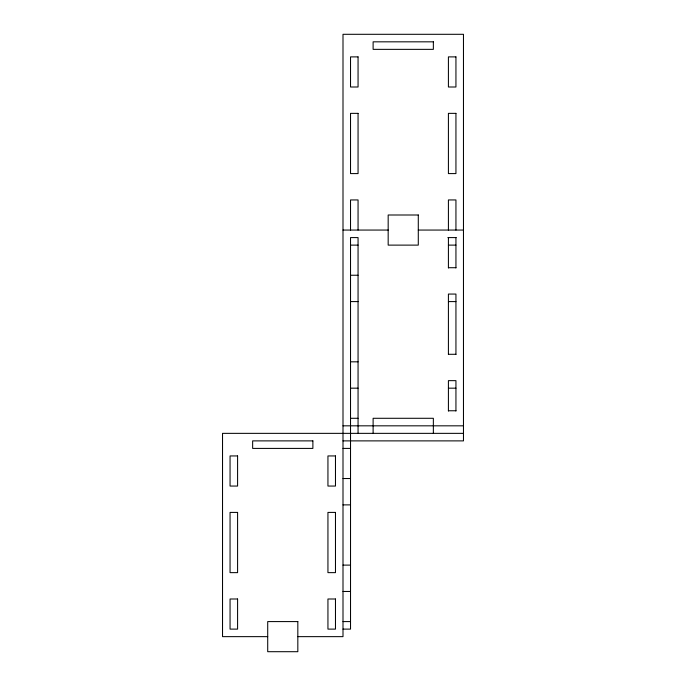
<?xml version="1.0" encoding="UTF-8"?>
<svg xmlns="http://www.w3.org/2000/svg" width="686" height="686" viewBox="0 0 686 686"><rect width="100%" height="100%" fill="white"/><g stroke="black" fill="none" stroke-linecap="round" stroke-linejoin="round"><path stroke-width="1.03" d="M343 230.059L388.173 230.059M418.289 230.059L463.47 230.059M447.889 237.588L456.199 237.588M350.529 245.116L358.058 245.116M448.412 245.116L455.941 245.116M448.412 267.712L455.941 267.712M350.529 275.24L358.058 275.24M350.529 301.591L358.058 301.591M448.412 301.591L455.941 301.591M448.412 354.293L455.941 354.293M350.529 361.822L358.058 361.822M350.529 388.173L358.058 388.173M448.412 388.173L455.941 388.173M448.412 410.76L455.941 410.76M350.529 418.289L358.058 418.289M343 425.826L463.47 425.826M463.47 433.355L222.53 433.355L222.53 636.642L267.712 636.642M343 440.884L463.47 440.884L463.47 34.3L343 34.3L343 636.642L297.827 636.642M343 448.412L350.529 448.412M343 478.528L350.529 478.528M343 504.879L350.529 504.879M343 565.11L350.529 565.11M343 591.469L350.529 591.469M343 621.585L350.529 621.585M343 629.113L350.529 629.113L350.529 237.588L358.058 237.588L358.058 433.355M455.941 230.059L455.941 199.943L448.412 199.943L448.412 230.059M455.941 237.588L455.941 267.969M455.941 354.422L455.941 294.062L448.412 294.062L448.412 354.422M455.941 411.025L455.941 380.644L448.412 380.644L448.412 411.025M448.412 237.588L448.412 267.969M433.355 433.355L433.355 418.289L373.115 418.289L373.115 433.355M358.058 230.059L358.058 199.943L350.529 199.943L350.529 230.059M433.355 41.829L373.115 41.829L373.115 49.358L433.355 49.358L433.355 41.829M358.058 56.887L350.529 56.887L350.529 87.002L358.058 87.002L358.058 56.887M455.941 56.887L448.412 56.887L448.412 87.002L455.941 87.002L455.941 56.887M358.058 113.361L350.529 113.361L350.529 173.592L358.058 173.592L358.058 113.361M455.941 113.361L448.412 113.361L448.412 173.592L455.941 173.592L455.941 113.361M418.289 215.001L388.173 215.001L388.173 245.116L418.289 245.116L418.289 215.001M312.885 440.884L252.645 440.884L252.645 448.412L312.885 448.412L312.885 440.884M237.588 455.941L230.059 455.941L230.059 486.057L237.588 486.057L237.588 455.941M335.471 455.941L327.942 455.941L327.942 486.057L335.471 486.057L335.471 455.941M237.588 512.408L230.059 512.408L230.059 572.639L237.588 572.639L237.588 512.408M335.471 512.408L327.942 512.408L327.942 572.639L335.471 572.639L335.471 512.408M237.588 598.998L230.059 598.998L230.059 629.113L237.588 629.113L237.588 598.998M335.471 598.998L327.942 598.998L327.942 629.113L335.471 629.113L335.471 598.998M297.827 621.585L267.712 621.585L267.712 651.7L297.827 651.7L297.827 621.585"/></g></svg>
